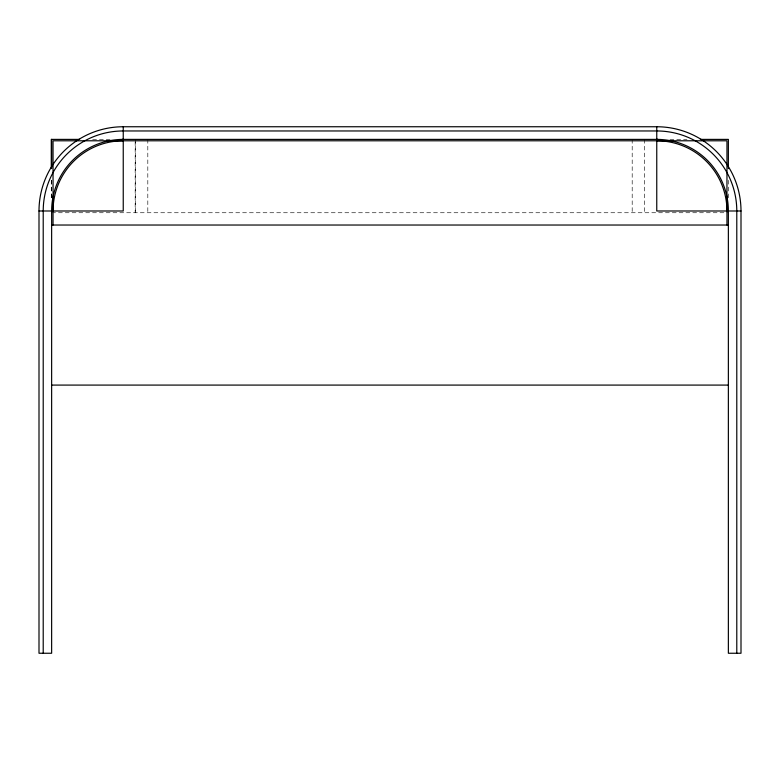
<?xml version="1.0" encoding="UTF-8"?>
<svg xmlns="http://www.w3.org/2000/svg" width="780" height="780" viewBox="0 0 780 780"><rect width="100%" height="100%" fill="white"/><g stroke="black" fill="none" stroke-linecap="round" stroke-linejoin="round"><path stroke-width="0.58" stroke-dasharray="3.9 2.92" d="M92.625 139.386L110.068 139.386M669.932 139.386L687.024 139.386M51.636 212.745L728.364 212.745M728.364 180.278L728.364 198.315M644.475 139.386L644.475 212.745M632.19 139.386L632.19 212.745M147.81 139.386L147.81 212.745M135.525 139.386L135.525 212.745M135.174 141.794L135.174 212.745M51.636 180.278L51.636 198.315M51.285 180.278L51.285 198.315"/><path stroke-width="1.17" d="M123.24 139.386A71.604 71.604 0 0 0 51.636 210.99L51.636 653.25L39 653.25L39 210.99A84.24 84.24 0 0 1 123.24 126.75L656.76 126.75A84.24 84.24 0 0 1 741 210.99L741 653.25L728.364 653.25L728.364 210.99A71.604 71.604 0 0 0 656.76 139.386M79.638 139.386L51.285 139.386L51.285 168.246M122.245 139.386L657.755 139.386M700.362 139.386L728.364 139.386L728.364 168.578M39 210.99L123.24 210.99L123.24 126.75M741 210.99L656.76 210.99L656.76 126.75M51.636 225.03L728.364 225.03M51.636 385.086L728.364 385.086M736.788 653.25L736.788 210.99A80.028 80.028 0 0 0 656.76 130.962L123.24 130.962A80.028 80.028 0 0 0 43.212 210.99L43.212 653.25M726.96 225.03L726.96 140.79L53.04 140.79L53.04 225.03M51.636 139.386L51.636 168.578M656.76 140.79A70.2 70.2 0 0 1 726.96 210.99M53.04 210.99A70.2 70.2 0 0 1 123.24 140.79"/></g></svg>
